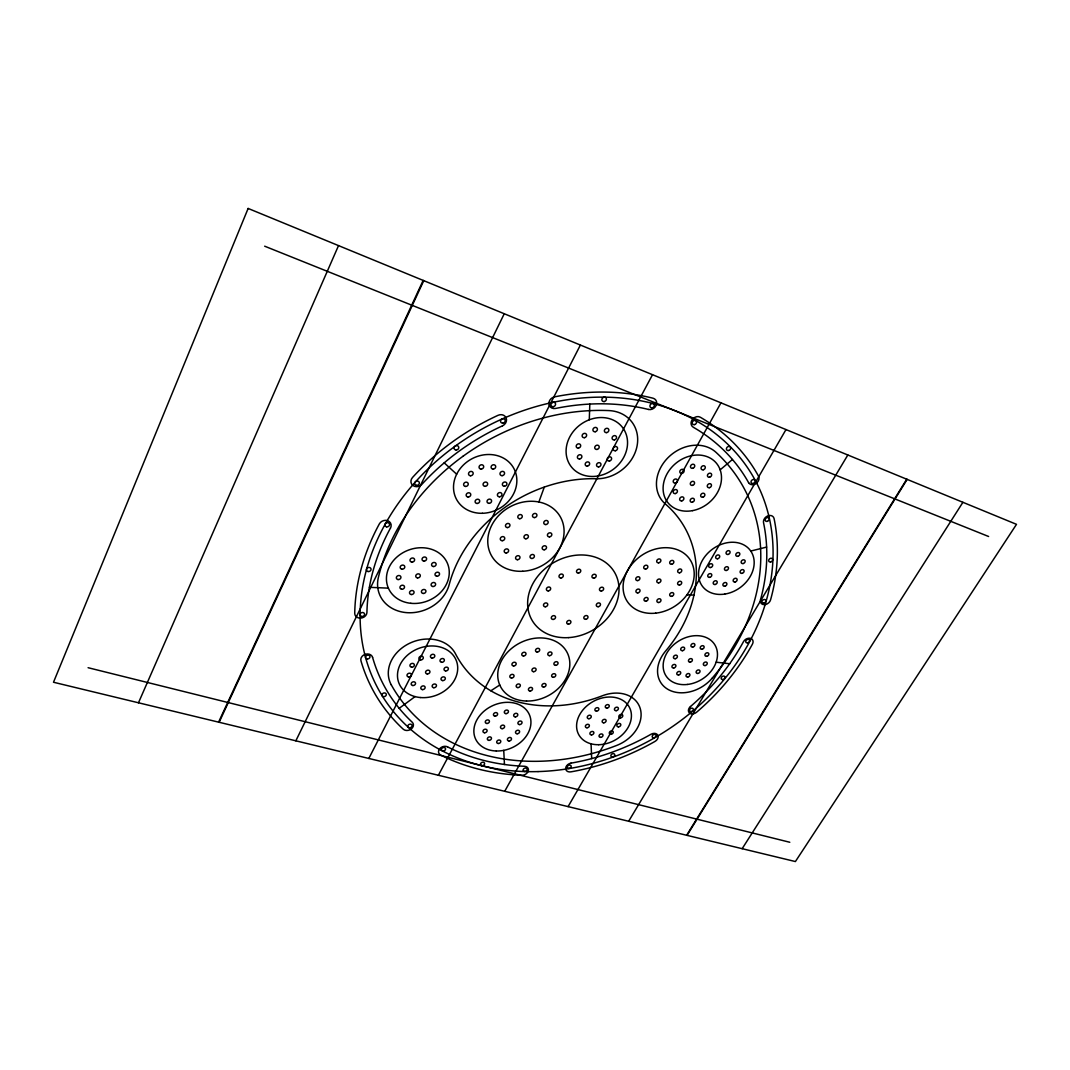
<?xml version="1.0" encoding="UTF-8"?>
<svg xmlns="http://www.w3.org/2000/svg" width="1070" height="1070" viewBox="0 0 1070 1070"><rect width="100%" height="100%" fill="white"/><g stroke="black" fill="none" stroke-linecap="round" stroke-linejoin="round"><path stroke-width="1.5" d="M589.289 419.774L589.811 404.072M538.865 502.004L544.309 487.091M138.485 702.776L338.521 245.618M218.588 722.143L423.158 280.407M219.149 722.277L423.76 280.648M295.842 740.814L504.251 313.751M368.829 758.456L580.395 345.048M438.379 775.268L652.526 374.714M504.719 791.292L720.966 402.842M568.09 806.606L785.982 429.578M628.665 821.252L847.828 455.004M686.632 835.269L906.731 479.213M687.047 835.362L907.146 479.387M742.165 848.684L962.893 502.311M720.163 469.837L732.442 459.498M399.204 708.3L415.08 696.61M490.836 690.792L499.743 685.001M750.765 551.05L766.628 547.091M686.9 594.893L693.948 595.094M369.391 587.31L388.37 588.152M716.124 662.196L729.686 663.761M88.088 667.707L789.794 842.264M264.664 246.194L988.613 536.498M444.21 462.855L456.663 474.211M503.743 750.364L504.452 764.488M591.068 743.824L591.67 758.603M248.133 208.449L53.5 682.245L795.398 861.551L1016.5 524.34L248.133 208.449M462.989 456.275L462.641 456.515A201.936 165.703 -30 0 0 378.379 577.412A37.022 31.338 -21.3 0 0 405.838 612.575A37.022 31.338 -21.3 0 0 449.226 584.501A130.874 107.214 -30 0 1 596.03 478.745A37.356 32.06 -37.3 0 0 637.091 445.869A37.356 32.06 -37.3 0 0 608.91 410.586A201.936 165.703 -30 0 0 462.989 456.275M760.516 599.748A208.637 171.24 -30 0 0 763.525 522.695A5.832 4.628 -39.9 0 1 767.819 515.887A5.832 4.628 -39.9 0 1 774.078 518.562A220.5 181.044 -30 0 1 770.56 599.895A5.631 4.347 -37 0 1 764.194 604.67A5.631 4.347 -37 0 1 760.516 599.748M690.458 706.548A208.637 171.24 -30 0 0 743.449 641.719A5.537 4.24 -35.2 0 1 750.444 638.349A5.537 4.24 -35.2 0 1 752.451 644.1A220.5 181.044 -30 0 1 696.543 712.272A5.444 4.119 -31.9 0 1 689.401 712.914A5.444 4.119 -31.9 0 1 690.458 706.548M570.979 763.137A208.637 171.24 -30 0 0 651.028 734.247A5.43 4.106 -29.9 0 1 657.756 735.143A5.43 4.106 -29.9 0 1 655.054 741.39A220.5 181.044 -30 0 1 570.832 771.858A5.47 4.16 -26.5 0 1 565.669 768.407A5.47 4.16 -26.5 0 1 570.979 763.137M447.527 746.86A208.637 171.24 -30 0 0 524.42 766.267A5.537 4.24 -24.7 0 1 528.286 770.962A5.537 4.24 -24.7 0 1 521.812 775.255A220.5 181.044 -30 0 1 440.639 755.045A5.724 4.467 -21.5 0 1 439.69 748.732A5.724 4.467 -21.5 0 1 447.527 746.86M372.574 657.314A208.637 171.24 -30 0 0 412.231 722.223A5.845 4.641 -20 0 1 411.268 728.991A5.845 4.641 -20 0 1 403.243 729.192A220.5 181.044 -30 0 1 360.951 660.805A6.072 4.976 -18.1 0 1 365.392 654.265A6.072 4.976 -18.1 0 1 372.574 657.314M390.483 528.045A208.637 171.24 -30 0 0 366.93 612.428A6.179 5.176 -17.8 0 1 360.737 618.126A6.179 5.176 -17.8 0 1 354.732 613.337A220.5 181.044 -30 0 1 379.368 523.859A6.326 5.497 -19.8 0 1 387.768 520.742A6.326 5.497 -19.8 0 1 390.483 528.045M502.526 425.82A208.637 171.24 -30 0 0 421.834 484.389A6.38 5.631 -23.1 0 1 412.993 485.539A6.38 5.631 -23.1 0 1 412.525 477.487A220.5 181.044 -30 0 1 498.138 415.28A6.393 5.698 -32.3 0 1 506.123 417.902A6.393 5.698 -32.3 0 1 502.526 425.82M648.554 409.462A208.637 171.24 -30 0 0 555.571 408.446A6.38 5.631 -37.2 0 1 548.923 403.912A6.38 5.631 -37.2 0 1 554.461 396.89A220.5 181.044 -30 0 1 653.048 398.214A6.273 5.363 -41.7 0 1 656.231 405.182A6.273 5.363 -41.7 0 1 648.554 409.462M748.599 482.664A208.637 171.24 -30 0 0 693.293 427.238A6.179 5.163 -42.2 0 1 692.263 419.614A6.179 5.163 -42.2 0 1 700.342 417.246A220.5 181.044 -30 0 1 758.523 476.177A5.965 4.815 -41.2 0 1 755.901 483.653A5.965 4.815 -41.2 0 1 748.599 482.664M712.005 678.353A201.936 165.703 -30 0 0 715.964 452.302A36.26 29.92 -39.3 0 0 667.867 457.84A36.26 29.92 -39.3 0 0 665.246 503.863A130.874 107.214 -30 0 1 665.593 651.055A33.411 25.8 -32.8 0 0 667.8 689.294A33.411 25.8 -32.8 0 0 712.005 678.353M391.272 684.84A201.936 165.703 -30 0 0 616.748 745.416A33.237 25.586 -28.7 0 0 640.275 708.674A33.237 25.586 -28.7 0 0 602.343 695.781A130.874 107.214 -30 0 1 455.539 653.877A35.738 29.05 -21.1 0 0 409.516 643.324A35.738 29.05 -21.1 0 0 391.272 684.84M618.46 726.878A2.087 1.605 -29 0 0 620.707 724.23A2.087 1.605 -29 0 0 617.337 724.336A2.087 1.605 -29 0 0 618.46 726.878M588.901 718.706A2.113 1.632 -28 0 0 591.162 716.031A2.113 1.632 -28 0 0 587.724 716.124A2.113 1.632 -28 0 0 588.901 718.706M606.904 708.099A2.113 1.632 -28.9 0 0 609.164 705.411A2.113 1.632 -28.9 0 0 605.754 705.505A2.113 1.632 -28.9 0 0 606.904 708.099M620.573 717.85A2.1 1.605 -29.2 0 0 622.646 715.108A2.1 1.605 -29.2 0 0 619.222 715.415A2.1 1.605 -29.2 0 0 620.573 717.85M587.015 727.774A2.1 1.618 -27.8 0 0 589.262 725.112A2.1 1.618 -27.8 0 0 585.838 725.219A2.1 1.618 -27.8 0 0 587.015 727.774M616.186 710.667A2.1 1.618 -29.2 0 0 618.259 707.899A2.1 1.618 -29.2 0 0 614.822 708.206A2.1 1.618 -29.2 0 0 616.186 710.667M591.536 734.889A2.1 1.605 -27.8 0 0 593.77 732.241A2.1 1.605 -27.8 0 0 590.372 732.361A2.1 1.605 -27.8 0 0 591.536 734.889M610.916 734.301A2.087 1.592 -28.6 0 0 613.163 731.666A2.087 1.592 -28.6 0 0 609.78 731.773A2.087 1.592 -28.6 0 0 610.916 734.301M596.512 711.162A2.113 1.645 -28.5 0 0 598.772 708.474A2.113 1.645 -28.5 0 0 595.348 708.567A2.113 1.645 -28.5 0 0 596.512 711.162M603.761 722.812A2.1 1.618 -28.5 0 0 606.021 720.15A2.1 1.618 -28.5 0 0 602.611 720.257A2.1 1.618 -28.5 0 0 603.761 722.812M600.658 737.364A2.087 1.605 -28.1 0 0 602.891 734.729A2.087 1.605 -28.1 0 0 599.508 734.836A2.087 1.605 -28.1 0 0 600.658 737.364M598.705 744.707A28.783 22.189 -28.5 0 0 629.949 708.46A28.783 22.189 -28.5 0 0 583.351 709.41A28.783 22.189 -28.5 0 0 598.705 744.707M612.455 756.998A2.06 1.565 -28.2 0 0 614.675 754.403A2.06 1.565 -28.2 0 0 611.331 754.537A2.06 1.565 -28.2 0 0 612.455 756.998M545.299 606.77A2.234 1.832 -28.4 0 0 547.613 603.841A2.234 1.832 -28.4 0 0 543.934 603.908A2.234 1.832 -28.4 0 0 545.299 606.77M496.346 750.993A29.519 23.139 -24.3 0 0 529.583 715.148A29.519 23.139 -24.3 0 0 481.273 713.837A29.519 23.139 -24.3 0 0 496.346 750.993M488.99 740.386A2.153 1.685 -23.6 0 0 491.371 737.765A2.153 1.685 -23.6 0 0 487.84 737.711A2.153 1.685 -23.6 0 0 488.99 740.386M502.124 728.657A2.153 1.685 -24.3 0 0 504.518 726.022A2.153 1.685 -24.3 0 0 500.987 725.955A2.153 1.685 -24.3 0 0 502.124 728.657M505.963 713.636A2.167 1.712 -24.7 0 0 508.37 710.988A2.167 1.712 -24.7 0 0 504.826 710.908A2.167 1.712 -24.7 0 0 505.963 713.636M498.312 743.503A2.14 1.672 -24 0 0 500.693 740.895A2.14 1.672 -24 0 0 497.189 740.855A2.14 1.672 -24 0 0 498.312 743.503M484.616 732.749A2.153 1.699 -23.5 0 0 487.01 730.114A2.153 1.699 -23.5 0 0 483.453 730.061A2.153 1.699 -23.5 0 0 484.616 732.749M519.538 724.577A2.14 1.685 -25.1 0 0 521.933 721.942A2.14 1.685 -25.1 0 0 518.428 721.875A2.14 1.685 -25.1 0 0 519.538 724.577M486.944 723.48A2.167 1.712 -23.7 0 0 489.338 720.832A2.167 1.712 -23.7 0 0 485.78 720.765A2.167 1.712 -23.7 0 0 486.944 723.48M517.131 733.766A2.14 1.672 -24.9 0 0 519.512 731.144A2.14 1.672 -24.9 0 0 516.021 731.091A2.14 1.672 -24.9 0 0 517.131 733.766M515.299 716.873A2.153 1.699 -25 0 0 517.706 714.238A2.153 1.699 -25 0 0 514.175 714.158A2.153 1.699 -25 0 0 515.299 716.873M495.102 716.164A2.167 1.712 -24.1 0 0 497.51 713.503A2.167 1.712 -24.1 0 0 493.952 713.436A2.167 1.712 -24.1 0 0 495.102 716.164M509.039 740.975A2.14 1.658 -24.5 0 0 511.42 738.367A2.14 1.658 -24.5 0 0 507.916 738.313A2.14 1.658 -24.5 0 0 509.039 740.975M568.638 637.613A47.709 39.042 -30 0 0 615.023 573.172A47.709 39.042 -30 0 0 536.297 578.215A47.709 39.042 -30 0 0 568.638 637.613M568.478 624.184A2.207 1.792 -29.1 0 0 570.778 621.295A2.207 1.792 -29.1 0 0 567.167 621.376A2.207 1.792 -29.1 0 0 568.478 624.184M593.863 578.161A2.234 1.832 -31.6 0 0 596.003 575.098A2.234 1.832 -31.6 0 0 592.325 575.379A2.234 1.832 -31.6 0 0 593.863 578.161M553.11 619.45A2.22 1.806 -28.5 0 0 555.41 616.547A2.22 1.806 -28.5 0 0 551.759 616.614A2.22 1.806 -28.5 0 0 553.11 619.45M560.988 577.974A2.247 1.859 -30 0 0 563.114 574.884A2.247 1.859 -30 0 0 559.383 575.165A2.247 1.859 -30 0 0 560.988 577.974M598.183 606.717A2.207 1.792 -30.9 0 0 600.297 603.721A2.207 1.792 -30.9 0 0 596.659 604.015A2.207 1.792 -30.9 0 0 598.183 606.717M585.718 619.316A2.207 1.779 -30 0 0 587.818 616.333A2.207 1.779 -30 0 0 584.193 616.641A2.207 1.779 -30 0 0 585.718 619.316M578.442 573.105A2.247 1.859 -31 0 0 580.582 570.029A2.247 1.859 -31 0 0 576.877 570.31A2.247 1.859 -31 0 0 578.442 573.105M548.201 590.894A2.247 1.859 -29 0 0 550.528 587.938A2.247 1.859 -29 0 0 546.823 587.992A2.247 1.859 -29 0 0 548.201 590.894M601.34 591.041A2.22 1.806 -31.5 0 0 603.467 588.005A2.22 1.806 -31.5 0 0 599.829 588.299A2.22 1.806 -31.5 0 0 601.34 591.041M538.023 771.577A215.458 176.871 -30 0 0 757.975 485.686A215.458 176.871 -30 0 0 403.778 495.932A215.458 176.871 -30 0 0 538.023 771.577M706.681 656.311A2.113 1.632 -33.6 0 0 708.674 653.436A2.113 1.632 -33.6 0 0 705.264 653.877A2.113 1.632 -33.6 0 0 706.681 656.311M673.766 667.988A2.113 1.632 -32.2 0 0 675.732 665.112A2.113 1.632 -32.2 0 0 672.294 665.567A2.113 1.632 -32.2 0 0 673.766 667.988M682.499 650.68A2.127 1.658 -33 0 0 684.479 647.778A2.127 1.658 -33 0 0 681.042 648.219A2.127 1.658 -33 0 0 682.499 650.68M701.987 649.236A2.113 1.645 -33.7 0 0 703.966 646.347A2.113 1.645 -33.7 0 0 700.556 646.788A2.113 1.645 -33.7 0 0 701.987 649.236M678.581 674.983A2.1 1.618 -32.2 0 0 680.547 672.12A2.1 1.618 -32.2 0 0 677.123 672.575A2.1 1.618 -32.2 0 0 678.581 674.983M692.745 647.069A2.127 1.645 -33.4 0 0 694.724 644.167A2.127 1.645 -33.4 0 0 691.287 644.595A2.127 1.645 -33.4 0 0 692.745 647.069M687.796 677.042A2.1 1.618 -32.5 0 0 689.749 674.194A2.1 1.618 -32.5 0 0 686.351 674.648A2.1 1.618 -32.5 0 0 687.796 677.042M705.103 665.553A2.1 1.618 -33.3 0 0 707.083 662.691A2.1 1.618 -33.3 0 0 703.685 663.132A2.1 1.618 -33.3 0 0 705.103 665.553M675.25 658.705A2.127 1.645 -32.5 0 0 677.216 655.803A2.127 1.645 -32.5 0 0 673.779 656.258A2.127 1.645 -32.5 0 0 675.25 658.705M690.257 662.143A2.113 1.632 -32.9 0 0 692.223 659.267A2.113 1.632 -32.9 0 0 688.812 659.708A2.113 1.632 -32.9 0 0 690.257 662.143M697.894 673.445A2.1 1.605 -32.9 0 0 699.86 670.596A2.1 1.605 -32.9 0 0 696.476 671.05A2.1 1.605 -32.9 0 0 697.894 673.445M687.609 684.439A28.93 22.376 -32.9 0 0 715.068 645.197A28.93 22.376 -32.9 0 0 668.255 650.827A28.93 22.376 -32.9 0 0 687.609 684.439M724.738 594.091A29.92 23.687 -36.9 0 0 751.22 551.759A29.92 23.687 -36.9 0 0 703.097 559.169A29.92 23.687 -36.9 0 0 724.738 594.091M742.005 573.36A2.167 1.712 -37.3 0 0 743.904 570.283A2.167 1.712 -37.3 0 0 740.413 570.858A2.167 1.712 -37.3 0 0 742.005 573.36M726.37 570.457A2.18 1.725 -36.9 0 0 728.269 567.354A2.18 1.725 -36.9 0 0 724.764 567.929A2.18 1.725 -36.9 0 0 726.37 570.457M709.678 577.359A2.18 1.739 -36.1 0 0 711.563 574.256A2.18 1.739 -36.1 0 0 708.046 574.844A2.18 1.739 -36.1 0 0 709.678 577.359M743.182 563.542A2.18 1.725 -37.6 0 0 744.88 560.372A2.18 1.725 -37.6 0 0 741.376 561.175A2.18 1.725 -37.6 0 0 743.182 563.542M735.036 582A2.167 1.699 -36.8 0 0 736.936 578.937A2.167 1.699 -36.8 0 0 733.458 579.512A2.167 1.699 -36.8 0 0 735.036 582M717.582 558.754A2.193 1.752 -37 0 0 719.495 555.624A2.193 1.752 -37 0 0 715.95 556.186A2.193 1.752 -37 0 0 717.582 558.754M724.805 586.24A2.167 1.712 -36.3 0 0 726.691 583.177A2.167 1.712 -36.3 0 0 723.2 583.752A2.167 1.712 -36.3 0 0 724.805 586.24M728.108 554.447A2.193 1.752 -37.5 0 0 729.807 551.237A2.193 1.752 -37.5 0 0 726.276 552.04A2.193 1.752 -37.5 0 0 728.108 554.447M710.6 567.515A2.193 1.739 -36.5 0 0 712.486 564.398A2.193 1.739 -36.5 0 0 708.955 564.973A2.193 1.739 -36.5 0 0 710.6 567.515M715.121 584.487A2.167 1.712 -36.1 0 0 717.007 581.411A2.167 1.712 -36.1 0 0 713.503 582A2.167 1.712 -36.1 0 0 715.121 584.487M737.845 556.306A2.193 1.739 -37.7 0 0 739.544 553.11A2.193 1.739 -37.7 0 0 736.026 553.912A2.193 1.739 -37.7 0 0 737.845 556.306M692.584 510.631A31.271 25.747 -39.1 0 0 717.435 464.527A31.271 25.747 -39.1 0 0 666.864 474.157A31.271 25.747 -39.1 0 0 692.584 510.631M709.57 477.22A2.287 1.872 -40.1 0 0 711.363 473.836A2.287 1.872 -40.1 0 0 707.698 474.572A2.287 1.872 -40.1 0 0 709.57 477.22M692.477 485.379A2.274 1.872 -39.1 0 0 694.256 482.008A2.274 1.872 -39.1 0 0 690.565 482.757A2.274 1.872 -39.1 0 0 692.477 485.379M681.831 500.854A2.274 1.859 -38.1 0 0 683.583 497.51A2.274 1.859 -38.1 0 0 679.905 498.259A2.274 1.859 -38.1 0 0 681.831 500.854M703.204 469.797A2.287 1.886 -40.2 0 0 704.996 466.4A2.287 1.886 -40.2 0 0 701.305 467.135A2.287 1.886 -40.2 0 0 703.204 469.797M709.397 487.679A2.274 1.859 -39.6 0 0 711.175 484.322A2.274 1.859 -39.6 0 0 707.524 485.071A2.274 1.859 -39.6 0 0 709.397 487.679M675.384 483.065A2.287 1.899 -38.6 0 0 677.163 479.668A2.287 1.899 -38.6 0 0 673.445 480.417A2.287 1.899 -38.6 0 0 675.384 483.065M702.803 497.202A2.26 1.846 -39 0 0 704.568 493.872A2.26 1.846 -39 0 0 700.917 494.607A2.26 1.846 -39 0 0 702.803 497.202M682.005 473.395A2.3 1.899 -39.3 0 0 683.784 469.984A2.3 1.899 -39.3 0 0 680.065 470.72A2.3 1.899 -39.3 0 0 682.005 473.395M675.344 493.564A2.274 1.886 -38.1 0 0 677.109 490.194A2.274 1.886 -38.1 0 0 673.418 490.943A2.274 1.886 -38.1 0 0 675.344 493.564M692.29 502.231A2.26 1.859 -38.4 0 0 694.055 498.887A2.26 1.859 -38.4 0 0 690.404 499.636A2.26 1.859 -38.4 0 0 692.29 502.231M692.651 468.312A2.3 1.899 -39.9 0 0 694.443 464.902A2.3 1.899 -39.9 0 0 690.739 465.637A2.3 1.899 -39.9 0 0 692.651 468.312M422.449 689.602A2.234 1.806 -20.9 0 0 425.044 686.953A2.234 1.806 -20.9 0 0 421.366 686.672A2.234 1.806 -20.9 0 0 422.449 689.602M432.093 658.077A2.26 1.846 -21.7 0 0 434.728 655.388A2.26 1.846 -21.7 0 0 431.009 655.081A2.26 1.846 -21.7 0 0 432.093 658.077M445.682 670.903A2.234 1.819 -22.3 0 0 448.29 668.242A2.234 1.819 -22.3 0 0 444.612 667.934A2.234 1.819 -22.3 0 0 445.682 670.903M433.805 687.702A2.234 1.792 -21.5 0 0 436.399 685.067A2.234 1.792 -21.5 0 0 432.735 684.787A2.234 1.792 -21.5 0 0 433.805 687.702M420.604 659.936A2.26 1.846 -21.1 0 0 423.225 657.247A2.26 1.846 -21.1 0 0 419.493 656.94A2.26 1.846 -21.1 0 0 420.604 659.936M442.659 680.587A2.234 1.806 -22 0 0 445.254 677.939A2.234 1.806 -22 0 0 441.589 677.644A2.234 1.806 -22 0 0 442.659 680.587M411.642 667.172A2.26 1.846 -20.5 0 0 414.264 664.483A2.26 1.846 -20.5 0 0 410.519 664.189A2.26 1.846 -20.5 0 0 411.642 667.172M412.712 685.509A2.247 1.819 -20.5 0 0 415.508 682.994A2.247 1.819 -20.5 0 0 411.87 682.473A2.247 1.819 -20.5 0 0 412.712 685.509M441.669 662.29A2.247 1.832 -22.2 0 0 444.291 659.615A2.247 1.832 -22.2 0 0 440.599 659.307A2.247 1.832 -22.2 0 0 441.669 662.29M427.251 673.926A2.247 1.819 -21.3 0 0 429.859 671.251A2.247 1.819 -21.3 0 0 426.154 670.957A2.247 1.819 -21.3 0 0 427.251 673.926M408.553 676.949A2.26 1.832 -20.3 0 0 411.361 674.421A2.26 1.832 -20.3 0 0 407.697 673.886A2.26 1.832 -20.3 0 0 408.553 676.949M420.323 697.533A30.829 25.025 -21.3 0 0 456.542 661.22A30.829 25.025 -21.3 0 0 405.904 656.659A30.829 25.025 -21.3 0 0 420.323 697.533M584.474 437.67A2.367 2.06 -36.9 0 0 586.28 434.112A2.367 2.06 -36.9 0 0 582.361 434.808A2.367 2.06 -36.9 0 0 584.474 437.67M609.472 461.01A2.341 1.993 -36.9 0 0 611.278 457.532A2.341 1.993 -36.9 0 0 607.426 458.228A2.341 1.993 -36.9 0 0 609.472 461.01M587.35 466.119A2.341 2.006 -35.6 0 0 589.369 462.735A2.341 2.006 -35.6 0 0 585.504 463.176A2.341 2.006 -35.6 0 0 587.35 466.119M578.388 448.116A2.367 2.046 -36 0 0 580.421 444.692A2.367 2.046 -36 0 0 576.516 445.12A2.367 2.046 -36 0 0 578.388 448.116M615.41 450.737A2.341 2.006 -37.7 0 0 617.216 447.247A2.341 2.006 -37.7 0 0 613.364 447.929A2.341 2.006 -37.7 0 0 615.41 450.737M579.579 458.99A2.354 2.02 -35.5 0 0 581.612 455.579A2.354 2.02 -35.5 0 0 577.72 456.007A2.354 2.02 -35.5 0 0 579.579 458.99M614.381 439.89A2.354 2.02 -38.2 0 0 616.2 436.359A2.354 2.02 -38.2 0 0 612.334 437.041A2.354 2.02 -38.2 0 0 614.381 439.89M595.254 431.732A2.367 2.046 -37.8 0 0 597.073 428.174A2.367 2.046 -37.8 0 0 593.154 428.856A2.367 2.046 -37.8 0 0 595.254 431.732M598.678 466.881A2.341 1.993 -36.1 0 0 600.711 463.511A2.341 1.993 -36.1 0 0 596.859 463.939A2.341 1.993 -36.1 0 0 598.678 466.881M597.06 449.427A2.354 2.02 -36.9 0 0 598.866 445.909A2.354 2.02 -36.9 0 0 594.987 446.605A2.354 2.02 -36.9 0 0 597.06 449.427M606.703 432.601A2.367 2.033 -38.3 0 0 608.522 429.057A2.367 2.033 -38.3 0 0 604.63 429.739A2.367 2.033 -38.3 0 0 606.703 432.601M597.702 476.03A32.301 27.753 -36.9 0 0 622.981 428.067A32.301 27.753 -36.9 0 0 569.762 436.921A32.301 27.753 -36.9 0 0 597.702 476.03M482.343 513.292A32.568 28.408 -28.4 0 0 513.934 468.593A32.568 28.408 -28.4 0 0 459.284 469.824A32.568 28.408 -28.4 0 0 482.343 513.292M481.192 469.088A2.394 2.1 -28.7 0 0 483.466 465.771A2.394 2.1 -28.7 0 0 479.454 465.891A2.394 2.1 -28.7 0 0 481.192 469.088M485.018 486.342A2.381 2.073 -28.4 0 0 487.519 483.199A2.381 2.073 -28.4 0 0 483.56 483.065A2.381 2.073 -28.4 0 0 485.018 486.342M499.489 496.801A2.354 2.046 -29 0 0 501.75 493.551A2.354 2.046 -29 0 0 497.791 493.698A2.354 2.046 -29 0 0 499.489 496.801M470.506 475.749A2.394 2.1 -27.7 0 0 473.02 472.565A2.394 2.1 -27.7 0 0 469.021 472.418A2.394 2.1 -27.7 0 0 470.506 475.749M493.216 469.075A2.381 2.087 -29.6 0 0 495.49 465.758A2.381 2.087 -29.6 0 0 491.491 465.878A2.381 2.087 -29.6 0 0 493.216 469.075M477.073 503.462A2.367 2.046 -27.2 0 0 479.547 500.332A2.367 2.046 -27.2 0 0 475.602 500.225A2.367 2.046 -27.2 0 0 477.073 503.462M502.084 475.655A2.381 2.073 -30 0 0 504.358 472.365A2.381 2.073 -30 0 0 500.385 472.499A2.381 2.073 -30 0 0 502.084 475.655M468.138 497.028A2.381 2.073 -26.8 0 0 470.613 493.899A2.381 2.073 -26.8 0 0 466.64 493.765A2.381 2.073 -26.8 0 0 468.138 497.028M488.95 503.355A2.354 2.046 -28.1 0 0 491.438 500.238A2.354 2.046 -28.1 0 0 487.505 500.131A2.354 2.046 -28.1 0 0 488.95 503.355M504.452 486.248A2.367 2.06 -29.7 0 0 506.712 482.985A2.367 2.06 -29.7 0 0 502.766 483.118A2.367 2.06 -29.7 0 0 504.452 486.248M465.597 486.449A2.381 2.087 -26.9 0 0 468.085 483.292A2.381 2.087 -26.9 0 0 464.099 483.159A2.381 2.087 -26.9 0 0 465.597 486.449M410.84 603.306A32.047 27.178 -21.6 0 0 447.875 564.438A32.047 27.178 -21.6 0 0 394.817 559.048A32.047 27.178 -21.6 0 0 410.84 603.306M401.838 569.16A2.354 2.006 -20.7 0 0 404.728 566.431A2.354 2.006 -20.7 0 0 400.875 565.816A2.354 2.006 -20.7 0 0 401.838 569.16M417.541 577.894A2.341 1.979 -21.6 0 0 420.216 575.045A2.341 1.979 -21.6 0 0 416.337 574.684A2.341 1.979 -21.6 0 0 417.541 577.894M436.774 576.235A2.327 1.966 -22.9 0 0 439.436 573.386A2.327 1.966 -22.9 0 0 435.597 573.038A2.327 1.966 -22.9 0 0 436.774 576.235M398.013 579.552A2.354 1.993 -20.3 0 0 400.875 576.837A2.354 1.993 -20.3 0 0 397.037 576.235A2.354 1.993 -20.3 0 0 398.013 579.552M411.83 562.098A2.354 2.006 -21.4 0 0 414.505 559.209A2.354 2.006 -21.4 0 0 410.599 558.834A2.354 2.006 -21.4 0 0 411.83 562.098M423.172 593.462A2.314 1.953 -21.8 0 0 425.833 590.64A2.314 1.953 -21.8 0 0 421.981 590.306A2.314 1.953 -21.8 0 0 423.172 593.462M423.827 561.095A2.341 2.006 -22.3 0 0 426.515 558.219A2.341 2.006 -22.3 0 0 422.623 557.844A2.341 2.006 -22.3 0 0 423.827 561.095M411.321 594.532A2.327 1.953 -21.1 0 0 413.97 591.697A2.327 1.953 -21.1 0 0 410.104 591.362A2.327 1.953 -21.1 0 0 411.321 594.532M432.868 586.507A2.314 1.953 -22.5 0 0 435.53 583.672A2.314 1.953 -22.5 0 0 431.691 583.324A2.314 1.953 -22.5 0 0 432.868 586.507M433.35 566.525A2.341 1.993 -22.8 0 0 436.025 563.663A2.341 1.993 -22.8 0 0 432.16 563.288A2.341 1.993 -22.8 0 0 433.35 566.525M401.598 589.236A2.341 1.979 -20.5 0 0 404.46 586.534A2.341 1.979 -20.5 0 0 400.635 585.945A2.341 1.979 -20.5 0 0 401.598 589.236M522.775 571.26A39.523 33.491 -29.3 0 0 560.439 517.037A39.523 33.491 -29.3 0 0 494.554 520.582A39.523 33.491 -29.3 0 0 522.775 571.26M544.175 549.779A2.287 1.926 -29.9 0 0 546.329 546.636A2.287 1.926 -29.9 0 0 542.53 546.89A2.287 1.926 -29.9 0 0 544.175 549.779M507.407 527.577A2.327 1.993 -28.5 0 0 509.788 524.474A2.327 1.993 -28.5 0 0 505.923 524.474A2.327 1.993 -28.5 0 0 507.407 527.577M506.123 552.963A2.3 1.953 -27.7 0 0 508.477 549.9A2.3 1.953 -27.7 0 0 504.639 549.927A2.3 1.953 -27.7 0 0 506.123 552.963M525.865 538.772A2.3 1.953 -29.3 0 0 528.246 535.709A2.3 1.953 -29.3 0 0 524.42 535.709A2.3 1.953 -29.3 0 0 525.865 538.772M519.726 518.709A2.327 1.993 -29.6 0 0 522.12 515.606A2.327 1.993 -29.6 0 0 518.255 515.593A2.327 1.993 -29.6 0 0 519.726 518.709M502.231 540.698A2.314 1.966 -27.8 0 0 504.599 537.621A2.314 1.966 -27.8 0 0 500.733 537.621A2.314 1.966 -27.8 0 0 502.231 540.698M549.458 536.872A2.3 1.939 -30.7 0 0 551.612 533.689A2.3 1.939 -30.7 0 0 547.8 533.943A2.3 1.939 -30.7 0 0 549.458 536.872M517.465 559.704A2.287 1.926 -28.2 0 0 519.819 556.667A2.287 1.926 -28.2 0 0 516.021 556.694A2.287 1.926 -28.2 0 0 517.465 559.704M531.897 558.473A2.287 1.913 -29 0 0 534.251 555.45A2.287 1.913 -29 0 0 530.479 555.477A2.287 1.913 -29 0 0 531.897 558.473M534.545 517.572A2.314 1.979 -30.5 0 0 536.712 514.349A2.314 1.979 -30.5 0 0 532.847 514.59A2.314 1.979 -30.5 0 0 534.545 517.572M545.82 524.554A2.314 1.953 -30.9 0 0 547.987 521.357A2.314 1.953 -30.9 0 0 544.148 521.598A2.314 1.953 -30.9 0 0 545.82 524.554M655.723 613.15A37.704 30.348 -34.1 0 0 690.805 560.881A37.704 30.348 -34.1 0 0 629.428 567.568A37.704 30.348 -34.1 0 0 655.723 613.15M637.84 592.874A2.193 1.779 -33 0 0 639.833 589.811A2.193 1.779 -33 0 0 636.235 590.252A2.193 1.779 -33 0 0 637.84 592.874M679.557 572.784A2.193 1.766 -35.2 0 0 681.577 569.721A2.193 1.766 -35.2 0 0 678.005 570.149A2.193 1.766 -35.2 0 0 679.557 572.784M658.638 562.82A2.22 1.792 -34.8 0 0 660.671 559.704A2.22 1.792 -34.8 0 0 657.047 560.132A2.22 1.792 -34.8 0 0 658.638 562.82M658.719 582.829A2.193 1.766 -34.1 0 0 660.725 579.753A2.193 1.766 -34.1 0 0 657.14 580.194A2.193 1.766 -34.1 0 0 658.719 582.829M679.49 585.036A2.193 1.752 -34.8 0 0 681.51 581.986A2.193 1.752 -34.8 0 0 677.952 582.414A2.193 1.752 -34.8 0 0 679.49 585.036M671.626 564.264A2.207 1.779 -35.2 0 0 673.645 561.175A2.207 1.779 -35.2 0 0 670.047 561.603A2.207 1.779 -35.2 0 0 671.626 564.264M645.932 601.206A2.193 1.752 -33 0 0 647.925 598.17A2.193 1.752 -33 0 0 644.341 598.611A2.193 1.752 -33 0 0 645.932 601.206M645.638 569.066A2.22 1.806 -34.1 0 0 647.658 565.963A2.22 1.806 -34.1 0 0 644.033 566.391A2.22 1.806 -34.1 0 0 645.638 569.066M637.693 580.582A2.207 1.792 -33.4 0 0 639.699 577.506A2.207 1.792 -33.4 0 0 636.075 577.934A2.207 1.792 -33.4 0 0 637.693 580.582M671.572 596.338A2.18 1.739 -34.2 0 0 673.565 593.315A2.18 1.739 -34.2 0 0 670.021 593.756A2.18 1.739 -34.2 0 0 671.572 596.338M658.786 602.504A2.18 1.739 -33.5 0 0 660.779 599.481A2.18 1.739 -33.5 0 0 657.221 599.922A2.18 1.739 -33.5 0 0 658.786 602.504M526.507 701.037A37.437 29.947 -26.5 0 0 568.01 654.385A37.437 29.947 -26.5 0 0 506.846 652.994A37.437 29.947 -26.5 0 0 526.507 701.037M537.193 652.058A2.193 1.779 -27.1 0 0 539.601 649.276A2.193 1.779 -27.1 0 0 536.003 649.222A2.193 1.779 -27.1 0 0 537.193 652.058M530.091 691.019A2.167 1.725 -26.1 0 0 532.459 688.304A2.167 1.725 -26.1 0 0 528.901 688.291A2.167 1.725 -26.1 0 0 530.091 691.019M553.284 677.323A2.167 1.725 -27.3 0 0 555.664 674.608A2.167 1.725 -27.3 0 0 552.133 674.568A2.167 1.725 -27.3 0 0 553.284 677.323M533.622 671.679A2.18 1.752 -26.5 0 0 536.003 668.937A2.18 1.752 -26.5 0 0 532.419 668.897A2.18 1.752 -26.5 0 0 533.622 671.679M517.867 687.595A2.18 1.739 -25.6 0 0 520.234 684.88A2.18 1.739 -25.6 0 0 516.649 684.853A2.18 1.739 -25.6 0 0 517.867 687.595M543.573 687.101A2.167 1.712 -26.7 0 0 545.941 684.385A2.167 1.712 -26.7 0 0 542.41 684.359A2.167 1.712 -26.7 0 0 543.573 687.101M523.484 655.99A2.207 1.779 -26.3 0 0 525.892 653.208A2.207 1.779 -26.3 0 0 522.267 653.155A2.207 1.779 -26.3 0 0 523.484 655.99M555.557 665.339A2.18 1.739 -27.6 0 0 557.952 662.597A2.18 1.739 -27.6 0 0 554.407 662.557A2.18 1.739 -27.6 0 0 555.557 665.339M549.458 655.669A2.193 1.752 -27.6 0 0 551.866 652.901A2.193 1.752 -27.6 0 0 548.281 652.861A2.193 1.752 -27.6 0 0 549.458 655.669M511.554 678.046A2.193 1.752 -25.4 0 0 513.934 675.304A2.193 1.752 -25.4 0 0 510.323 675.264A2.193 1.752 -25.4 0 0 511.554 678.046M513.667 665.955A2.193 1.766 -25.7 0 0 516.061 663.186A2.193 1.766 -25.7 0 0 512.436 663.146A2.193 1.766 -25.7 0 0 513.667 665.955M481.995 765.665A2.127 1.645 -23.1 0 0 484.536 763.191A2.127 1.645 -23.1 0 0 481.085 762.95A2.127 1.645 -23.1 0 0 481.995 765.665M442.9 750.993A2.167 1.699 -21.5 0 0 445.508 748.518A2.167 1.699 -21.5 0 0 441.99 748.197A2.167 1.699 -21.5 0 0 442.9 750.993M409.382 727.747A2.22 1.752 -20.1 0 0 412.07 725.246A2.22 1.752 -20.1 0 0 408.472 724.831A2.22 1.752 -20.1 0 0 409.382 727.747M383.475 696.637A2.26 1.819 -18.9 0 0 386.27 694.122A2.26 1.819 -18.9 0 0 382.592 693.614A2.26 1.819 -18.9 0 0 383.475 696.637M367.037 658.946A2.3 1.886 -18.1 0 0 369.926 656.405A2.3 1.886 -18.1 0 0 366.181 655.79A2.3 1.886 -18.1 0 0 367.037 658.946M524.755 771.457A2.1 1.605 -24.7 0 0 527.055 768.875A2.1 1.605 -24.7 0 0 523.605 768.915A2.1 1.605 -24.7 0 0 524.755 771.457M568.839 768.434A2.073 1.578 -26.5 0 0 571.086 765.866A2.073 1.578 -26.5 0 0 567.702 765.946A2.073 1.578 -26.5 0 0 568.839 768.434M653.917 737.752A2.06 1.551 -30 0 0 655.91 735.036A2.06 1.551 -30 0 0 652.566 735.424A2.06 1.551 -30 0 0 653.917 737.752M456.074 449.988A2.421 2.153 -27.5 0 0 458.602 446.752A2.421 2.153 -27.5 0 0 454.536 446.578A2.421 2.153 -27.5 0 0 456.074 449.988M502.806 423.145A2.421 2.153 -32.5 0 0 504.946 419.654A2.421 2.153 -32.5 0 0 500.88 419.948A2.421 2.153 -32.5 0 0 502.806 423.145M553.27 406.68A2.421 2.127 -37 0 0 555.263 403.109A2.421 2.127 -37 0 0 551.237 403.591A2.421 2.127 -37 0 0 553.27 406.68M604.216 401.558A2.394 2.087 -40 0 0 606.048 397.933A2.394 2.087 -40 0 0 602.116 398.602A2.394 2.087 -40 0 0 604.216 401.558M652.312 407.804A2.381 2.033 -41.6 0 0 653.984 404.166A2.381 2.033 -41.6 0 0 650.132 405.035A2.381 2.033 -41.6 0 0 652.312 407.804M416.591 485.379A2.421 2.127 -23 0 0 419.239 482.289A2.421 2.127 -23 0 0 415.187 481.968A2.421 2.127 -23 0 0 416.591 485.379M386.698 526.855A2.394 2.087 -20 0 0 389.467 523.926A2.394 2.087 -20 0 0 385.481 523.444A2.394 2.087 -20 0 0 386.698 526.855M368.107 571.527A2.381 2.033 -18.4 0 0 370.996 568.785A2.381 2.033 -18.4 0 0 367.077 568.17A2.381 2.033 -18.4 0 0 368.107 571.527M361.553 616.454A2.341 1.966 -17.8 0 0 364.536 613.886A2.341 1.966 -17.8 0 0 360.737 613.15A2.341 1.966 -17.8 0 0 361.553 616.454M770.694 561.964A2.167 1.699 -38.5 0 0 772.393 558.808A2.167 1.699 -38.5 0 0 768.929 559.597A2.167 1.699 -38.5 0 0 770.694 561.964M763.9 603.106A2.127 1.645 -36.9 0 0 765.625 600.043A2.127 1.645 -36.9 0 0 762.214 600.792A2.127 1.645 -36.9 0 0 763.9 603.106M747.515 642.883A2.1 1.605 -35.3 0 0 749.468 639.994A2.1 1.605 -35.3 0 0 746.098 640.475A2.1 1.605 -35.3 0 0 747.515 642.883M722.905 679.53A2.073 1.578 -33.5 0 0 724.871 676.721A2.073 1.578 -33.5 0 0 721.528 677.163A2.073 1.578 -33.5 0 0 722.905 679.53M691.207 711.577A2.06 1.565 -31.8 0 0 693.199 708.822A2.06 1.565 -31.8 0 0 689.856 709.236A2.06 1.565 -31.8 0 0 691.207 711.577M767.243 521.371A2.22 1.752 -39.9 0 0 768.929 518.107A2.22 1.752 -39.9 0 0 765.398 518.963A2.22 1.752 -39.9 0 0 767.243 521.371M753.2 483.479A2.26 1.819 -41.1 0 0 754.845 480.096A2.26 1.819 -41.1 0 0 751.234 481.005A2.26 1.819 -41.1 0 0 753.2 483.479M728.723 450.483A2.3 1.886 -41.9 0 0 730.302 446.992A2.3 1.886 -41.9 0 0 726.624 447.969A2.3 1.886 -41.9 0 0 728.723 450.483M694.617 424.589A2.341 1.966 -42.2 0 0 696.142 420.991A2.341 1.966 -42.2 0 0 692.384 422.035A2.341 1.966 -42.2 0 0 694.617 424.589"/></g></svg>
